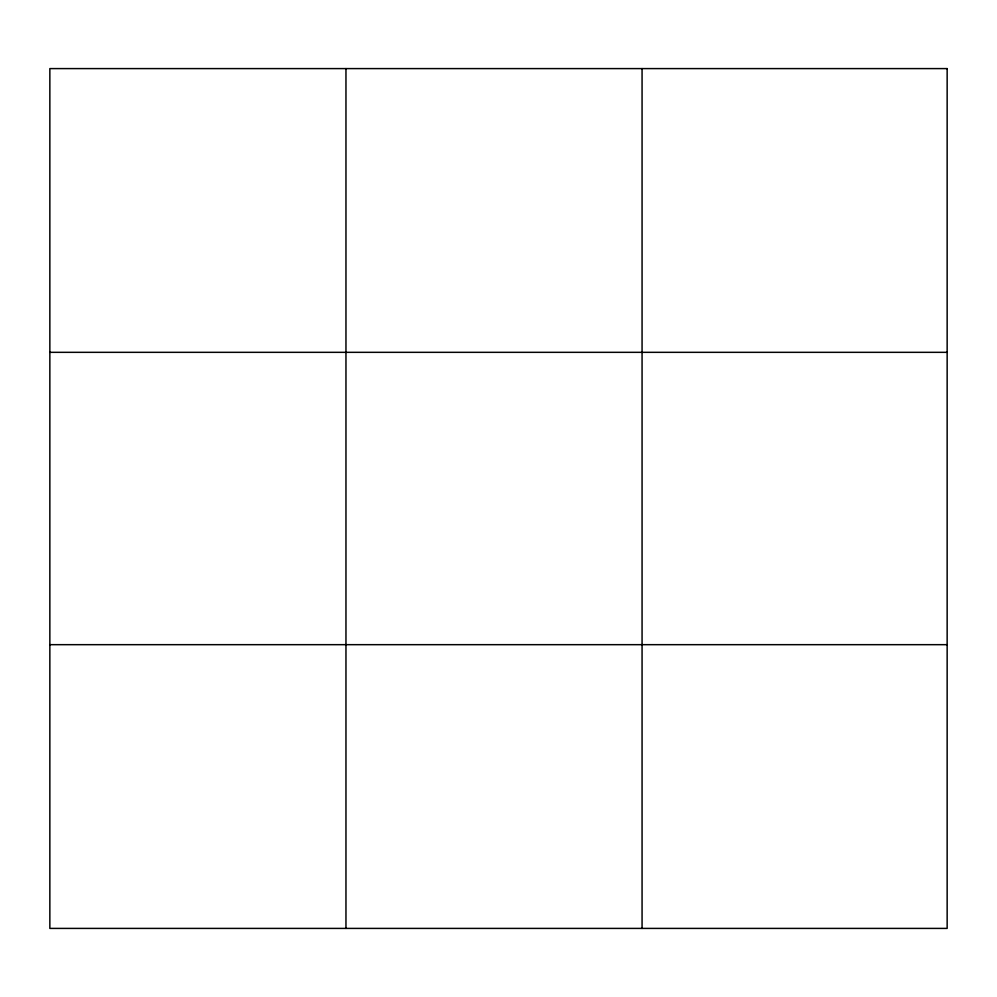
<?xml version="1.0" encoding="UTF-8"?>
<svg xmlns="http://www.w3.org/2000/svg" width="997" height="997" viewBox="0 0 997 997"><rect width="100%" height="100%" fill="white"/><g stroke="black" fill="none" stroke-linecap="round" stroke-linejoin="round"><path stroke-width="1.5" d="M345.959 68.594L345.959 928.406M642.068 68.594L642.068 928.406M49.85 352.327L947.15 352.327M49.85 644.673L947.15 644.673M947.15 68.594L947.15 928.406L49.85 928.406L49.85 68.594L947.15 68.594"/></g></svg>
